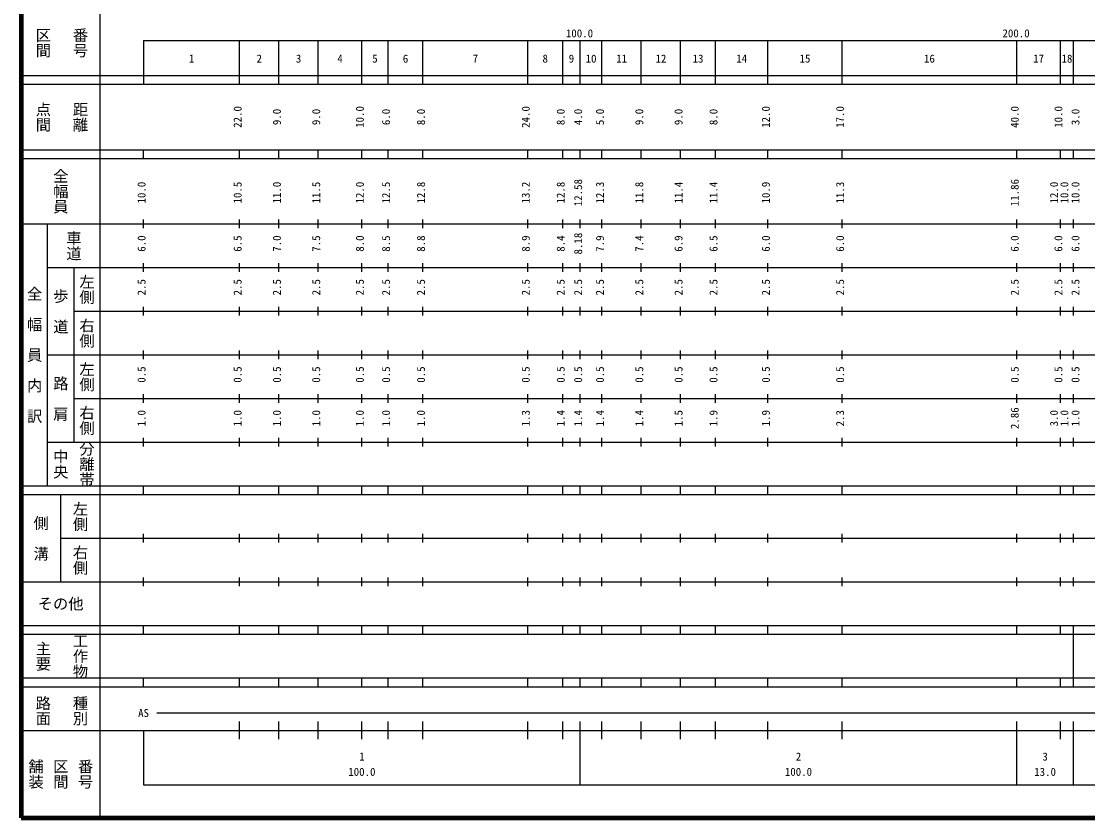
# Model space of a CAD drawing. Units: millimetres on the paper, enlarged 1000 times. Extents: x 40000 to 680000, y 20000 to 380000.
# Drawn here: x 40000 to 284248, y 20000 to 202409 of the extents above; entities that cross this region are included whole.
import ezdxf
from ezdxf.enums import TextEntityAlignment as Align

# ---------------------------------------------------------------- set-up
doc = ezdxf.new("R2010")
doc.units = ezdxf.units.MM
doc.header["$LTSCALE"] = 1000
doc.layers.add('M-TTL', color=2, linetype='Continuous', lineweight=140)
doc.layers.add('M-TTL-BAND', color=7, linetype='Continuous', lineweight=25)
doc.styles.add('@ＭＳ ゴシック', font='')
doc.styles.add('ＭＳ ゴシック', font='')
doc.styles.get('@ＭＳ ゴシック').set_extended_font_data('@MS Gothic')
doc.styles.get('ＭＳ ゴシック').set_extended_font_data('MS Gothic')

msp = doc.modelspace()

# ---------------------------------------------------------------- linework, layer by layer
at = {"layer": 'M-TTL'}
for p, q in [((40000, 380000), (40000, 20000)), ((40000, 20000), (680000, 20000))]:
    msp.add_line(p, q, dxfattribs=at)
at = {"layer": 'M-TTL-BAND'}
for p, q in [((58000, 370000), (58000, 20000)), ((68000, 198000), (579000, 198000)), ((68000, 198000), (68000, 188000)), ((90000, 188000), (90000, 198000)), ((99000, 188000), (99000, 198000)), ((108000, 188000), (108000, 198000)), ((118000, 188000), (118000, 198000)), ((124000, 188000), (124000, 198000)), ((132000, 188000), (132000, 198000)), ((156000, 188000), (156000, 198000)), ((164000, 188000), (164000, 198000)), ((168000, 188000), (168000, 198000)), ((173000, 188000), (173000, 198000)), ((182000, 188000), (182000, 198000)), ((191000, 188000), (191000, 198000)), ((199000, 188000), (199000, 198000)), ((211000, 188000), (211000, 198000)), ((228000, 188000), (228000, 198000)), ((268000, 188000), (268000, 198000)), ((278000, 188000), (278000, 198000)), ((281000, 188000), (281000, 198000)), ((40000, 190000), (579000, 190000)), ((40000, 188000), (579000, 188000)), ((40000, 173000), (579000, 173000)), ((40000, 171000), (579000, 171000)), ((68000, 171000), (68000, 173000)), ((90000, 171000), (90000, 173000)), ((99000, 171000), (99000, 173000)), ((108000, 171000), (108000, 173000)), ((118000, 171000), (118000, 173000)), ((124000, 171000), (124000, 173000)), ((132000, 171000), (132000, 173000)), ((156000, 171000), (156000, 173000)), ((164000, 171000), (164000, 173000)), ((168000, 171000), (168000, 173000)), ((173000, 171000), (173000, 173000)), ((182000, 171000), (182000, 173000)), ((191000, 171000), (191000, 173000)), ((199000, 171000), (199000, 173000)), ((211000, 171000), (211000, 173000)), ((228000, 171000), (228000, 173000)), ((268000, 171000), (268000, 173000)), ((278000, 171000), (278000, 173000)), ((281000, 171000), (281000, 173000)), ((68000, 155000), (68000, 157000)), ((90000, 155000), (90000, 157000)), ((99000, 155000), (99000, 157000)), ((108000, 155000), (108000, 157000)), ((118000, 155000), (118000, 157000)), ((124000, 155000), (124000, 157000)), ((132000, 155000), (132000, 157000)), ((156000, 155000), (156000, 157000)), ((164000, 155000), (164000, 157000)), ((168000, 155000), (168000, 157000)), ((173000, 155000), (173000, 157000)), ((182000, 155000), (182000, 157000)), ((191000, 155000), (191000, 157000)), ((199000, 155000), (199000, 157000)), ((211000, 155000), (211000, 157000)), ((228000, 155000), (228000, 157000)), ((268000, 155000), (268000, 157000)), ((278000, 155000), (278000, 157000)), ((281000, 155000), (281000, 157000)), ((40000, 156000), (579000, 156000)), ((46000, 96000), (46000, 156000)), ((68000, 145000), (68000, 147000)), ((90000, 145000), (90000, 147000)), ((99000, 145000), (99000, 147000)), ((108000, 145000), (108000, 147000)), ((118000, 145000), (118000, 147000)), ((124000, 145000), (124000, 147000)), ((132000, 145000), (132000, 147000)), ((156000, 145000), (156000, 147000)), ((164000, 145000), (164000, 147000)), ((168000, 145000), (168000, 147000)), ((173000, 145000), (173000, 147000)), ((182000, 145000), (182000, 147000)), ((191000, 145000), (191000, 147000)), ((199000, 145000), (199000, 147000)), ((211000, 145000), (211000, 147000)), ((228000, 145000), (228000, 147000)), ((268000, 145000), (268000, 147000)), ((278000, 145000), (278000, 147000)), ((281000, 145000), (281000, 147000)), ((46000, 146000), (579000, 146000)), ((52000, 146000), (52000, 106000)), ((68000, 135000), (68000, 137000)), ((90000, 135000), (90000, 137000)), ((99000, 135000), (99000, 137000)), ((108000, 135000), (108000, 137000)), ((118000, 135000), (118000, 137000)), ((124000, 135000), (124000, 137000)), ((132000, 135000), (132000, 137000)), ((156000, 135000), (156000, 137000)), ((164000, 135000), (164000, 137000)), ((168000, 135000), (168000, 137000)), ((173000, 135000), (173000, 137000)), ((182000, 135000), (182000, 137000)), ((191000, 135000), (191000, 137000)), ((199000, 135000), (199000, 137000)), ((211000, 135000), (211000, 137000)), ((228000, 135000), (228000, 137000)), ((268000, 135000), (268000, 137000)), ((278000, 135000), (278000, 137000)), ((281000, 135000), (281000, 137000)), ((52000, 136000), (579000, 136000)), ((46000, 126000), (579000, 126000)), ((68000, 125000), (68000, 127000)), ((90000, 125000), (90000, 127000)), ((99000, 125000), (99000, 127000)), ((108000, 125000), (108000, 127000)), ((118000, 125000), (118000, 127000)), ((124000, 125000), (124000, 127000)), ((132000, 125000), (132000, 127000)), ((156000, 125000), (156000, 127000)), ((164000, 125000), (164000, 127000)), ((168000, 125000), (168000, 127000)), ((173000, 125000), (173000, 127000)), ((182000, 125000), (182000, 127000)), ((191000, 125000), (191000, 127000)), ((199000, 125000), (199000, 127000)), ((211000, 125000), (211000, 127000)), ((228000, 125000), (228000, 127000)), ((268000, 125000), (268000, 127000)), ((278000, 125000), (278000, 127000)), ((281000, 125000), (281000, 127000)), ((52000, 116000), (579000, 116000)), ((68000, 115000), (68000, 117000)), ((90000, 115000), (90000, 117000)), ((99000, 115000), (99000, 117000)), ((108000, 115000), (108000, 117000)), ((118000, 115000), (118000, 117000)), ((124000, 115000), (124000, 117000)), ((132000, 115000), (132000, 117000)), ((156000, 115000), (156000, 117000)), ((164000, 115000), (164000, 117000)), ((168000, 115000), (168000, 117000)), ((173000, 115000), (173000, 117000)), ((182000, 115000), (182000, 117000)), ((191000, 115000), (191000, 117000)), ((199000, 115000), (199000, 117000)), ((211000, 115000), (211000, 117000)), ((228000, 115000), (228000, 117000)), ((268000, 115000), (268000, 117000)), ((278000, 115000), (278000, 117000)), ((281000, 115000), (281000, 117000)), ((46000, 106000), (579000, 106000)), ((68000, 105000), (68000, 107000)), ((90000, 105000), (90000, 107000)), ((99000, 105000), (99000, 107000)), ((108000, 105000), (108000, 107000)), ((118000, 105000), (118000, 107000)), ((124000, 105000), (124000, 107000)), ((132000, 105000), (132000, 107000)), ((156000, 105000), (156000, 107000)), ((164000, 105000), (164000, 107000)), ((168000, 105000), (168000, 107000)), ((173000, 105000), (173000, 107000)), ((182000, 105000), (182000, 107000)), ((191000, 105000), (191000, 107000)), ((199000, 105000), (199000, 107000)), ((211000, 105000), (211000, 107000)), ((228000, 105000), (228000, 107000)), ((268000, 105000), (268000, 107000)), ((278000, 105000), (278000, 107000)), ((281000, 105000), (281000, 107000)), ((40000, 96000), (579000, 96000)), ((68000, 94000), (68000, 96000)), ((90000, 94000), (90000, 96000)), ((99000, 94000), (99000, 96000)), ((108000, 94000), (108000, 96000)), ((118000, 94000), (118000, 96000)), ((124000, 94000), (124000, 96000)), ((132000, 94000), (132000, 96000)), ((156000, 94000), (156000, 96000)), ((164000, 94000), (164000, 96000)), ((168000, 94000), (168000, 96000)), ((173000, 94000), (173000, 96000)), ((182000, 94000), (182000, 96000)), ((191000, 94000), (191000, 96000)), ((199000, 94000), (199000, 96000)), ((211000, 94000), (211000, 96000)), ((228000, 94000), (228000, 96000)), ((268000, 94000), (268000, 96000)), ((278000, 94000), (278000, 96000)), ((281000, 94000), (281000, 96000)), ((40000, 94000), (579000, 94000)), ((49000, 94000), (49000, 74000)), ((49000, 84000), (579000, 84000)), ((68000, 83000), (68000, 85000)), ((90000, 83000), (90000, 85000)), ((99000, 83000), (99000, 85000)), ((108000, 83000), (108000, 85000)), ((118000, 83000), (118000, 85000)), ((124000, 83000), (124000, 85000)), ((132000, 83000), (132000, 85000)), ((156000, 83000), (156000, 85000)), ((164000, 83000), (164000, 85000)), ((168000, 83000), (168000, 85000)), ((173000, 83000), (173000, 85000)), ((182000, 83000), (182000, 85000)), ((191000, 83000), (191000, 85000)), ((199000, 83000), (199000, 85000)), ((211000, 83000), (211000, 85000)), ((228000, 83000), (228000, 85000)), ((268000, 83000), (268000, 85000)), ((278000, 83000), (278000, 85000)), ((281000, 83000), (281000, 85000)), ((40000, 74000), (579000, 74000)), ((68000, 73000), (68000, 75000)), ((90000, 73000), (90000, 75000)), ((99000, 73000), (99000, 75000)), ((108000, 73000), (108000, 75000)), ((118000, 73000), (118000, 75000)), ((124000, 73000), (124000, 75000)), ((132000, 73000), (132000, 75000)), ((156000, 73000), (156000, 75000)), ((164000, 73000), (164000, 75000)), ((168000, 73000), (168000, 75000)), ((173000, 73000), (173000, 75000)), ((182000, 73000), (182000, 75000)), ((191000, 73000), (191000, 75000)), ((199000, 73000), (199000, 75000)), ((211000, 73000), (211000, 75000)), ((228000, 73000), (228000, 75000)), ((268000, 73000), (268000, 75000)), ((278000, 73000), (278000, 75000)), ((281000, 73000), (281000, 75000)), ((40000, 64000), (579000, 64000)), ((68000, 62000), (68000, 64000)), ((90000, 62000), (90000, 64000)), ((99000, 62000), (99000, 64000)), ((108000, 62000), (108000, 64000)), ((118000, 62000), (118000, 64000)), ((124000, 62000), (124000, 64000)), ((132000, 62000), (132000, 64000)), ((156000, 62000), (156000, 64000)), ((164000, 62000), (164000, 64000)), ((168000, 62000), (168000, 64000)), ((173000, 62000), (173000, 64000)), ((182000, 62000), (182000, 64000)), ((191000, 62000), (191000, 64000)), ((199000, 62000), (199000, 64000)), ((211000, 62000), (211000, 64000)), ((228000, 62000), (228000, 64000)), ((268000, 62000), (268000, 64000)), ((278000, 62000), (278000, 64000)), ((281000, 62000), (281000, 64000)), ((40000, 62000), (579000, 62000)), ((281000, 52000), (281000, 62000)), ((40000, 52000), (579000, 52000)), ((68000, 50000), (68000, 52000)), ((90000, 50000), (90000, 52000)), ((99000, 50000), (99000, 52000)), ((108000, 50000), (108000, 52000)), ((118000, 50000), (118000, 52000)), ((124000, 50000), (124000, 52000)), ((132000, 50000), (132000, 52000)), ((156000, 50000), (156000, 52000)), ((164000, 50000), (164000, 52000)), ((168000, 50000), (168000, 52000)), ((173000, 50000), (173000, 52000)), ((182000, 50000), (182000, 52000)), ((191000, 50000), (191000, 52000)), ((199000, 50000), (199000, 52000)), ((211000, 50000), (211000, 52000)), ((228000, 50000), (228000, 52000)), ((268000, 50000), (268000, 52000)), ((278000, 50000), (278000, 52000)), ((281000, 50000), (281000, 52000)), ((40000, 50000), (579000, 50000)), ((71000, 44000), (565000, 44000)), ((90000, 38000), (90000, 42000)), ((99000, 38000), (99000, 42000)), ((108000, 38000), (108000, 42000)), ((118000, 38000), (118000, 42000)), ((124000, 38000), (124000, 42000)), ((132000, 38000), (132000, 42000)), ((156000, 38000), (156000, 42000)), ((164000, 38000), (164000, 42000)), ((168000, 27500), (168000, 42000)), ((173000, 38000), (173000, 42000)), ((182000, 38000), (182000, 42000)), ((191000, 38000), (191000, 42000)), ((199000, 38000), (199000, 42000)), ((211000, 38000), (211000, 42000)), ((228000, 38000), (228000, 42000)), ((268000, 27500), (268000, 42000)), ((278000, 38000), (278000, 42000)), ((281000, 27500), (281000, 42000)), ((40000, 40000), (579000, 40000)), ((68000, 40000), (68000, 27500)), ((68000, 27500), (579000, 27500))]:
    msp.add_line(p, q, dxfattribs=at)

# ---------------------------------------------------------------- texts
at = {"layer": 'M-TTL-BAND', "style": '@ＭＳ ゴシック'}
for s, p in [('区間', (45000, 197500)), ('番号', (53500, 197500)), ('点間', (45000, 180500)), ('距離', (53500, 180500)), ('全幅員', (49000, 163500)), ('車道', (52000, 151000)), ('左側', (55000, 141000)), ('全\u3000幅\u3000員\u3000内\u3000訳', (43000, 126000)), ('歩\u3000道', (49000, 136000)), ('右側', (55000, 131000)), ('左側', (55000, 121000)), ('路\u3000肩', (49000, 116000)), ('右側', (55000, 111000)), ('分離帯', (55000, 101000)), ('中央', (49000, 101000)), ('左側', (53500, 89000)), ('側\u3000溝', (44500, 84000)), ('右側', (53500, 79000)), ('工作物', (53500, 57000)), ('主要', (45000, 57000)), ('路面', (45000, 44500)), ('種別', (53500, 44500)), ('舗装', (43333, 30000)), ('区間', (49000, 30000)), ('番号', (54667, 30000))]:
    msp.add_text(s, height=2566, rotation=270, dxfattribs=at).set_placement(p, align=Align.MIDDLE_CENTER)
at = {"layer": 'M-TTL-BAND', "style": 'ＭＳ ゴシック'}
for s, p in [('100.0', (167844, 198195)), ('200.0', (267844, 198195)), ('1', (79000, 192405)), ('2', (94500, 192405)), ('3', (103500, 192405)), ('4', (113000, 192405)), ('5', (121000, 192405)), ('6', (128000, 192405)), ('7', (144000, 192405)), ('8', (160000, 192405)), ('9', (166000, 192405)), ('10', (170500, 192405)), ('11', (177500, 192405)), ('12', (186500, 192405)), ('13', (195000, 192405)), ('14', (205000, 192405)), ('15', (219500, 192405)), ('16', (248000, 192405)), ('17', (273000, 192405)), ('18', (279500, 192405)), ('AS', (68000, 42500)), ('1', (118000, 32523)), ('2', (218000, 32523)), ('3', (274500, 32523)), ('100.0', (118000, 29033)), ('100.0', (218000, 29033)), ('13.0', (274500, 29033))]:
    msp.add_text(s, height=1833, dxfattribs=at).set_placement(p, align=Align.BOTTOM_CENTER)
for s, p in [('22.0', (91000, 180500)), ('9.0', (100000, 180500)), ('9.0', (109000, 180500)), ('10.0', (119000, 180500)), ('6.0', (125000, 180500)), ('8.0', (133000, 180500)), ('24.0', (157000, 180500)), ('8.0', (165000, 180500)), ('4.0', (169000, 180500)), ('5.0', (174000, 180500)), ('9.0', (183000, 180500)), ('9.0', (192000, 180500)), ('8.0', (200000, 180500)), ('12.0', (212000, 180500)), ('17.0', (229000, 180500)), ('40.0', (269000, 180500)), ('10.0', (279000, 180500)), ('3.0', (282911, 180500)), ('12.58', (169000, 163174)), ('11.86', (269000, 163174)), ('10.0', (69000, 163174)), ('10.5', (91000, 163174)), ('11.0', (100000, 163174)), ('11.5', (109000, 163174)), ('12.0', (119000, 163174)), ('12.5', (125000, 163174)), ('12.8', (133000, 163174)), ('13.2', (157000, 163174)), ('12.8', (165000, 163174)), ('12.3', (174000, 163174)), ('11.8', (183000, 163174)), ('11.4', (192000, 163174)), ('11.4', (200000, 163174)), ('10.9', (212000, 163174)), ('11.3', (229000, 163174)), ('12.0', (278000, 163174)), ('10.0', (280370, 163174)), ('10.0', (282911, 163174)), ('6.0', (69000, 151500)), ('6.5', (91000, 151500)), ('7.0', (100000, 151500)), ('7.5', (109000, 151500)), ('8.0', (119000, 151500)), ('8.5', (125000, 151500)), ('8.8', (133000, 151500)), ('8.9', (157000, 151500)), ('8.4', (165000, 151500)), ('8.18', (169000, 151500)), ('7.9', (174000, 151500)), ('7.4', (183000, 151500)), ('6.9', (192000, 151500)), ('6.5', (200000, 151500)), ('6.0', (212000, 151500)), ('6.0', (229000, 151500)), ('6.0', (269000, 151500)), ('6.0', (279000, 151500)), ('6.0', (282911, 151500)), ('2.5', (69000, 141500)), ('2.5', (91000, 141500)), ('2.5', (100000, 141500)), ('2.5', (109000, 141500)), ('2.5', (119000, 141500)), ('2.5', (125000, 141500)), ('2.5', (133000, 141500)), ('2.5', (157000, 141500)), ('2.5', (165000, 141500)), ('2.5', (169000, 141500)), ('2.5', (174000, 141500)), ('2.5', (183000, 141500)), ('2.5', (192000, 141500)), ('2.5', (200000, 141500)), ('2.5', (212000, 141500)), ('2.5', (229000, 141500)), ('2.5', (269000, 141500)), ('2.5', (279000, 141500)), ('2.5', (282911, 141500)), ('0.5', (69000, 121500)), ('0.5', (91000, 121500)), ('0.5', (100000, 121500)), ('0.5', (109000, 121500)), ('0.5', (119000, 121500)), ('0.5', (125000, 121500)), ('0.5', (133000, 121500)), ('0.5', (157000, 121500)), ('0.5', (165000, 121500)), ('0.5', (169000, 121500)), ('0.5', (174000, 121500)), ('0.5', (183000, 121500)), ('0.5', (192000, 121500)), ('0.5', (200000, 121500)), ('0.5', (212000, 121500)), ('0.5', (229000, 121500)), ('0.5', (269000, 121500)), ('0.5', (279000, 121500)), ('0.5', (282911, 121500)), ('1.0', (69000, 111500)), ('1.0', (91000, 111500)), ('1.0', (100000, 111500)), ('1.0', (109000, 111500)), ('1.0', (119000, 111500)), ('1.0', (125000, 111500)), ('1.0', (133000, 111500)), ('1.3', (157000, 111500)), ('1.4', (165000, 111500)), ('1.4', (169000, 111500)), ('1.4', (174000, 111500)), ('1.4', (183000, 111500)), ('1.5', (192000, 111500)), ('1.9', (200000, 111500)), ('1.9', (212000, 111500)), ('2.3', (229000, 111500)), ('2.86', (269000, 111500)), ('3.0', (278000, 111500)), ('1.0', (280370, 111500)), ('1.0', (282911, 111500))]:
    msp.add_text(s, height=1833, rotation=90, dxfattribs=at).set_placement(p, align=Align.BOTTOM_CENTER)
msp.add_text('その他', height=2566, dxfattribs=at).set_placement((49000, 69000), align=Align.MIDDLE_CENTER)

doc.saveas('drawing.dxf')
